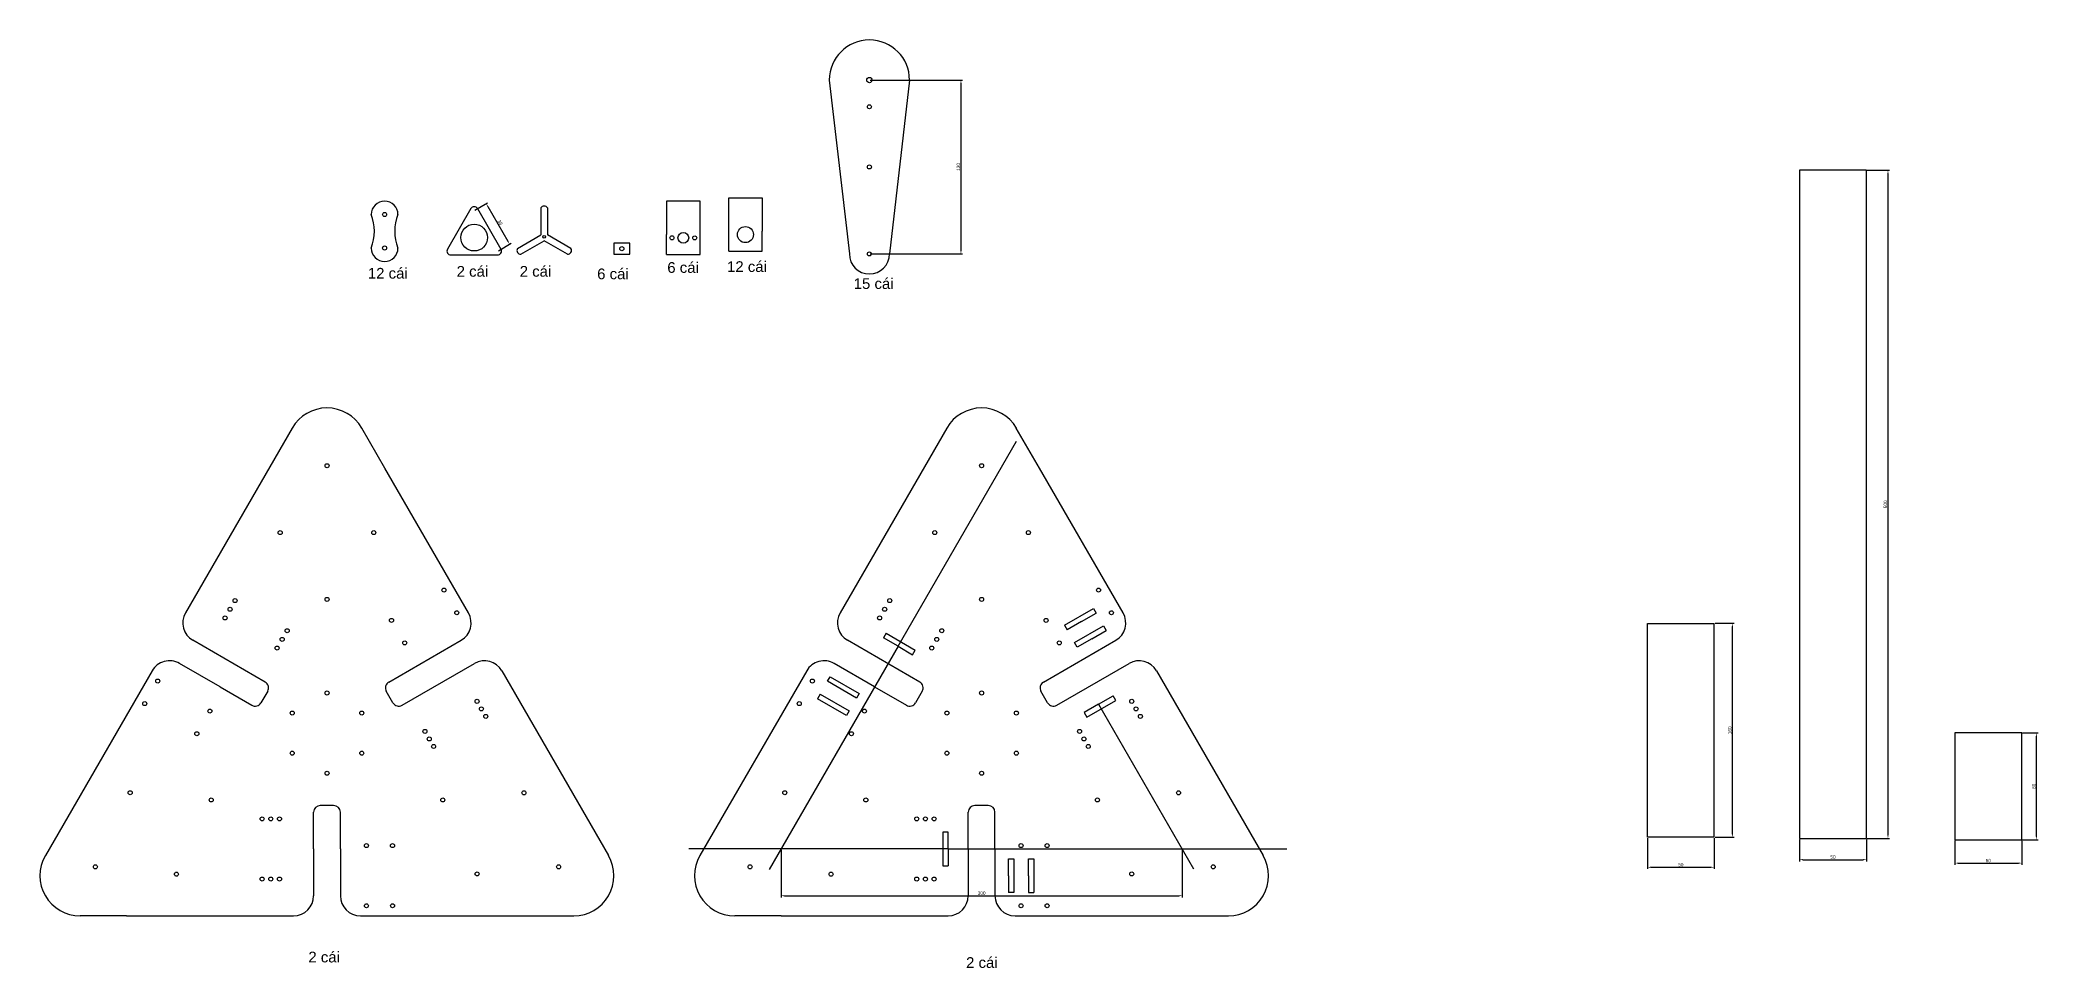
# Model space of a CAD drawing. Header units: millimetres. Extents: x 283 to 1777, y 904 to 1598.
import ezdxf

# ---------------------------------------------------------------- set-up
doc = ezdxf.new("R2010")
doc.units = ezdxf.units.MM
doc.styles.get("Standard").update_dxf_attribs({"font": 'arial.ttf'})
doc.dimstyles.new('ISO-25', dxfattribs={"dimtxt": 2.5, "dimasz": 2.5, "dimexe": 1.25, "dimexo": 0.625, "dimtad": 1, "dimtxsty": 'Standard', "dimcen": 2.5, "dimadec": 0, "dimazin": 0, "dimtfac": 1, "dimtmove": 0, "dimatfit": 3, "dimfxl": 1, "dimarcsym": 0})

# ---------------------------------------------------------------- blocks, each defined once
blk = doc.blocks.new('*U1')
blk.add_circle((0, 0), 1.5)
blk = doc.blocks.new('*U2')
at = {"color": 0, "linetype": 'ByBlock', "lineweight": -2, "transparency": 16777216}
blk.add_blockref('*U1', (987, 1109.5), dxfattribs=at)
for p, rotation in [((961, 1094.5), 59.99999999999999), ((1013, 1094.5), 299.9999999999999), ((961, 1064.5), 120), ((1013, 1064.5), 240), ((987, 1049.5), 180)]:
    blk.add_blockref('*U1', p, dxfattribs=dict(at, rotation=rotation))
blk = doc.blocks.new('*U3')
blk.add_circle((0, 0), 1.5)
blk = doc.blocks.new('*U4')
at = {"color": 0, "linetype": 'ByBlock', "lineweight": -2, "transparency": 16777216}
blk.add_blockref('*U3', (987, 1279.5), dxfattribs=at)
for p, rotation in [((813.8, 979.5), 120), ((1160.2, 979.5), 239.9999999999999)]:
    blk.add_blockref('*U3', p, dxfattribs=dict(at, rotation=rotation))
blk = doc.blocks.new('*U5')
blk.add_circle((0, 0), 1.5)
blk = doc.blocks.new('*U6')
at = {"color": 0, "linetype": 'ByBlock', "lineweight": -2, "transparency": 16777216}
blk.add_blockref('*U5', (987, 1179.5), dxfattribs=at)
for p, rotation in [((900.4, 1029.5), 120), ((1073.6, 1029.5), 240)]:
    blk.add_blockref('*U5', p, dxfattribs=dict(at, rotation=rotation))
blk = doc.blocks.new('*U7')
blk.add_circle((0, 0), 1.5)
blk = doc.blocks.new('*U8')
at = {"color": 0, "linetype": 'ByBlock', "lineweight": -2, "transparency": 16777216, "rotation": 180}
blk.add_blockref('*U7', (839.8, 1034.9), dxfattribs=at)
at = {"color": 0, "linetype": 'ByBlock', "lineweight": -2, "transparency": 16777216}
blk.add_blockref('*U7', (874.4, 974), dxfattribs=at)
blk = doc.blocks.new('*U9')
blk.add_circle((0, 0), 1.5)
blk = doc.blocks.new('*U10')
at = {"color": 0, "linetype": 'ByBlock', "lineweight": -2, "transparency": 16777216}
blk.add_blockref('*U9', (987, 1109.5), dxfattribs=at)
for p, rotation in [((961, 1094.5), 59.99999999999999), ((1013, 1094.5), 299.9999999999999), ((961, 1064.5), 120), ((1013, 1064.5), 240), ((987, 1049.5), 180)]:
    blk.add_blockref('*U9', p, dxfattribs=dict(at, rotation=rotation))
blk = doc.blocks.new('*U11')
blk.add_circle((0, 0), 1.5)
blk = doc.blocks.new('*U12')
at = {"color": 0, "linetype": 'ByBlock', "lineweight": -2, "transparency": 16777216}
blk.add_blockref('*U11', (987, 1279.5), dxfattribs=at)
for p, rotation in [((813.8, 979.5), 120), ((1160.2, 979.5), 239.9999999999999)]:
    blk.add_blockref('*U11', p, dxfattribs=dict(at, rotation=rotation))
blk = doc.blocks.new('*U13')
blk.add_circle((0, 0), 1.5)
blk = doc.blocks.new('*U14')
at = {"color": 0, "linetype": 'ByBlock', "lineweight": -2, "transparency": 16777216}
blk.add_blockref('*U13', (987, 1179.5), dxfattribs=at)
for p, rotation in [((900.4, 1029.5), 120), ((1073.6, 1029.5), 240)]:
    blk.add_blockref('*U13', p, dxfattribs=dict(at, rotation=rotation))
blk = doc.blocks.new('*U15')
blk.add_circle((0, 0), 1.5)
blk = doc.blocks.new('*U16')
at = {"color": 0, "linetype": 'ByBlock', "lineweight": -2, "transparency": 16777216, "rotation": 180}
blk.add_blockref('*U15', (839.8, 1034.9), dxfattribs=at)
at = {"color": 0, "linetype": 'ByBlock', "lineweight": -2, "transparency": 16777216}
blk.add_blockref('*U15', (874.4, 974), dxfattribs=at)
blk = doc.blocks.new('*D21')
at = {"color": 0, "lineweight": -2, "transparency": 16777216}
for p, q in [((1484.9, 1000.9), (1484.9, 978)), ((1534.9, 1000.9), (1534.9, 978)), ((1487.4, 979.2), (1532.4, 979.2))]:
    blk.add_line(p, q, dxfattribs=at)
at = {"color": 0, "transparency": 16777216}
for points in [[(1487.4, 979.6), (1487.4, 978.8), (1484.9, 979.2)], [(1532.4, 979.6), (1532.4, 978.8), (1534.9, 979.2)]]:
    blk.add_solid(points, dxfattribs=at)
at = {"layer": 'Defpoints', "color": 0, "transparency": 16777216}
for p in [(1484.9, 1001.6), (1534.9, 1001.6), (1534.9, 979.2)]:
    blk.add_point(p, dxfattribs=at)
at = {"color": 0, "transparency": 16777216, "insert": (1509.9, 981.1), "char_height": 2.5, "attachment_point": 5}
blk.add_mtext('50', dxfattribs=at)
blk = doc.blocks.new('*D23')
at = {"color": 0, "lineweight": -2, "transparency": 16777216}
for p, q in [((1535.5, 1161.6), (1549.7, 1161.6)), ((1548.4, 1159.1), (1548.4, 1004.1)), ((1535.5, 1001.6), (1549.7, 1001.6))]:
    blk.add_line(p, q, dxfattribs=at)
at = {"color": 0, "transparency": 16777216}
for points in [[(1548, 1159.1), (1548.9, 1159.1), (1548.4, 1161.6)], [(1548, 1004.1), (1548.9, 1004.1), (1548.4, 1001.6)]]:
    blk.add_solid(points, dxfattribs=at)
at = {"layer": 'Defpoints', "color": 0, "transparency": 16777216}
for p in [(1534.9, 1161.6), (1534.9, 1001.6), (1548.4, 1001.6)]:
    blk.add_point(p, dxfattribs=at)
at = {"color": 0, "transparency": 16777216, "insert": (1546.5, 1081.6), "char_height": 2.5, "attachment_point": 5, "rotation": 90}
blk.add_mtext('160', dxfattribs=at)
blk = doc.blocks.new('*D24')
at = {"color": 0, "lineweight": -2, "transparency": 16777216}
for p, q in [((1598.7, 999.9), (1598.7, 983.6)), ((1648.7, 999.9), (1648.7, 983.6)), ((1601.2, 984.8), (1646.2, 984.8))]:
    blk.add_line(p, q, dxfattribs=at)
at = {"color": 0, "transparency": 16777216}
for points in [[(1601.2, 985.3), (1601.2, 984.4), (1598.7, 984.8)], [(1646.2, 985.3), (1646.2, 984.4), (1648.7, 984.8)]]:
    blk.add_solid(points, dxfattribs=at)
at = {"layer": 'Defpoints', "color": 0, "transparency": 16777216}
for p in [(1598.7, 1000.6), (1648.7, 1000.6), (1648.7, 984.8)]:
    blk.add_point(p, dxfattribs=at)
at = {"color": 0, "transparency": 16777216, "insert": (1623.7, 986.8), "char_height": 2.5, "attachment_point": 5}
blk.add_mtext('50', dxfattribs=at)
blk = doc.blocks.new('*D26')
at = {"color": 0, "lineweight": -2, "transparency": 16777216}
for p, q in [((1649.3, 1500.6), (1666, 1500.6)), ((1664.8, 1498.1), (1664.8, 1003.1)), ((1649.3, 1000.6), (1666, 1000.6))]:
    blk.add_line(p, q, dxfattribs=at)
at = {"color": 0, "transparency": 16777216}
for points in [[(1664.4, 1498.1), (1665.2, 1498.1), (1664.8, 1500.6)], [(1664.4, 1003.1), (1665.2, 1003.1), (1664.8, 1000.6)]]:
    blk.add_solid(points, dxfattribs=at)
at = {"layer": 'Defpoints', "color": 0, "transparency": 16777216}
for p in [(1648.7, 1500.6), (1648.7, 1000.6), (1664.8, 1000.6)]:
    blk.add_point(p, dxfattribs=at)
at = {"color": 0, "transparency": 16777216, "insert": (1662.9, 1250.6), "char_height": 2.5, "attachment_point": 5, "rotation": 90}
blk.add_mtext('500', dxfattribs=at)
blk = doc.blocks.new('*D27')
at = {"color": 0, "lineweight": -2, "transparency": 16777216}
for p, q in [((1714.9, 999.1), (1714.9, 981)), ((1764.9, 999.1), (1764.9, 981)), ((1717.4, 982.3), (1762.4, 982.3))]:
    blk.add_line(p, q, dxfattribs=at)
at = {"color": 0, "transparency": 16777216}
for points in [[(1717.4, 982.7), (1717.4, 981.8), (1714.9, 982.3)], [(1762.4, 982.7), (1762.4, 981.8), (1764.9, 982.3)]]:
    blk.add_solid(points, dxfattribs=at)
at = {"layer": 'Defpoints', "color": 0, "transparency": 16777216}
for p in [(1714.9, 999.7), (1764.9, 999.7), (1764.9, 982.3)]:
    blk.add_point(p, dxfattribs=at)
at = {"color": 0, "transparency": 16777216, "insert": (1739.9, 984.2), "char_height": 2.5, "attachment_point": 5}
blk.add_mtext('50', dxfattribs=at)
blk = doc.blocks.new('*D28')
at = {"color": 0, "lineweight": -2, "transparency": 16777216}
for p, q in [((1765.5, 1079.7), (1777, 1079.7)), ((1775.8, 1002.2), (1775.8, 1077.2)), ((1765.5, 999.7), (1777, 999.7))]:
    blk.add_line(p, q, dxfattribs=at)
at = {"color": 0, "transparency": 16777216}
for points in [[(1775.4, 1077.2), (1776.2, 1077.2), (1775.8, 1079.7)], [(1775.4, 1002.2), (1776.2, 1002.2), (1775.8, 999.7)]]:
    blk.add_solid(points, dxfattribs=at)
at = {"layer": 'Defpoints', "color": 0, "transparency": 16777216}
for p in [(1764.9, 1079.7), (1775.8, 1079.7), (1764.9, 999.7)]:
    blk.add_point(p, dxfattribs=at)
at = {"color": 0, "transparency": 16777216, "insert": (1773.9, 1039.7), "char_height": 2.5, "attachment_point": 5, "rotation": 90}
blk.add_mtext('80', dxfattribs=at)
blk = doc.blocks.new('*D30')
at = {"color": 0, "lineweight": -2, "transparency": 16777216}
for p, q in [((837, 992.2), (837, 956.6)), ((1137, 992.2), (1137, 956.6)), ((839.5, 957.9), (1134.5, 957.9))]:
    blk.add_line(p, q, dxfattribs=at)
at = {"color": 0, "transparency": 16777216}
for points in [[(839.5, 958.3), (839.5, 957.4), (837, 957.9)], [(1134.5, 958.3), (1134.5, 957.4), (1137, 957.9)]]:
    blk.add_solid(points, dxfattribs=at)
at = {"layer": 'Defpoints', "color": 0, "transparency": 16777216}
for p in [(837, 992.9), (1137, 992.9), (1137, 957.9)]:
    blk.add_point(p, dxfattribs=at)
at = {"color": 0, "transparency": 16777216, "insert": (987, 959.8), "char_height": 2.5, "attachment_point": 5}
blk.add_mtext('300', dxfattribs=at)
blk = doc.blocks.new('*D31')
at = {"color": 0, "lineweight": -2, "transparency": 16777216}
for p, q in [((903.7, 1567.9), (972.8, 1567.9)), ((971.5, 1565.4), (971.5, 1440.4)), ((903.7, 1437.9), (972.8, 1437.9))]:
    blk.add_line(p, q, dxfattribs=at)
at = {"color": 0, "transparency": 16777216}
for points in [[(971.1, 1565.4), (972, 1565.4), (971.5, 1567.9)], [(971.1, 1440.4), (972, 1440.4), (971.5, 1437.9)]]:
    blk.add_solid(points, dxfattribs=at)
at = {"layer": 'Defpoints', "color": 0, "transparency": 16777216}
for p in [(903.1, 1567.9), (903.1, 1437.9), (971.5, 1437.9)]:
    blk.add_point(p, dxfattribs=at)
at = {"color": 0, "transparency": 16777216, "insert": (969.6, 1502.9), "char_height": 2.5, "attachment_point": 5, "rotation": 90}
blk.add_mtext('130', dxfattribs=at)
blk = doc.blocks.new('*D32')
at = {"color": 0, "lineweight": -2, "transparency": 16777216}
for p, q in [((608.1, 1470.6), (617.6, 1476.1)), ((617.7, 1473.3), (632.7, 1447.3)), ((625.6, 1440.3), (635.1, 1445.8))]:
    blk.add_line(p, q, dxfattribs=at)
at = {"color": 0, "transparency": 16777216}
for points in [[(618.1, 1473.5), (617.4, 1473.1), (616.5, 1475.5)], [(633.1, 1447.5), (632.4, 1447.1), (634, 1445.1)]]:
    blk.add_solid(points, dxfattribs=at)
at = {"layer": 'Defpoints', "color": 0, "transparency": 16777216}
for p in [(607.5, 1470.3), (625, 1440), (634, 1445.1)]:
    blk.add_point(p, dxfattribs=at)
at = {"color": 0, "transparency": 16777216, "insert": (626.9, 1461.3), "char_height": 2.5, "attachment_point": 5, "rotation": 300}
blk.add_mtext('35', dxfattribs=at)

msp = doc.modelspace()

# ---------------------------------------------------------------- linework, layer by layer
for p, q in [((873.079, 1567.886), (888.079, 1437.886)), ((933.079, 1567.886), (918.079, 1437.886)), ((1648.657, 1500.568), (1598.657, 1500.568)), ((1598.657, 1500.568), (1598.657, 1000.568)), ((1648.657, 1000.568), (1648.657, 1500.568)), ((797.871, 1454.814), (797.871, 1479.814)), ((797.871, 1479.814), (822.871, 1479.814)), ((822.871, 1479.814), (822.871, 1454.814)), ((605.037, 1471.739), (587.537, 1441.428)), ((610.037, 1471.739), (627.537, 1441.428)), ((657.386, 1472.255), (657.386, 1452.048)), ((662.386, 1472.255), (662.386, 1452.048)), ((776.438, 1477.408), (751.438, 1477.408)), ((751.438, 1477.408), (751.438, 1452.408)), ((776.438, 1452.408), (776.438, 1477.408)), ((639.886, 1441.944), (657.386, 1452.048)), ((679.886, 1441.944), (662.386, 1452.048)), ((751.438, 1437.408), (751.438, 1452.408)), ((751.438, 1449.908), (751.438, 1449.908)), ((776.438, 1437.408), (776.438, 1452.408)), ((797.871, 1439.814), (797.871, 1454.814)), ((797.871, 1452.314), (797.871, 1452.314)), ((822.871, 1439.814), (822.871, 1454.814)), ((590.037, 1437.098), (625.037, 1437.098)), ((642.386, 1437.614), (659.886, 1447.718)), ((677.386, 1437.614), (659.886, 1447.718)), ((711.949, 1445.797), (711.949, 1437.797)), ((723.949, 1445.797), (711.949, 1445.797)), ((711.949, 1437.797), (723.949, 1437.797)), ((723.949, 1437.797), (723.949, 1445.797)), ((751.438, 1437.408), (776.438, 1437.408)), ((797.871, 1439.814), (822.871, 1439.814)), ((471.457, 1307.663), (391.636, 1169.41)), ((540.739, 1277.663), (523.418, 1307.663)), ((960.996, 1307.663), (881.175, 1169.41)), ((1030.278, 1277.663), (1012.957, 1307.663)), ((924.477, 1144.41), (1013.076, 1297.868)), ((603.239, 1169.41), (540.739, 1277.663)), ((1092.778, 1169.41), (1030.278, 1277.663)), ((1048.972, 1160.284), (1070.622, 1172.784)), ((1048.972, 1160.284), (1070.622, 1172.784)), ((1061.797, 1163.07), (1072.622, 1169.32)), ((1061.797, 1163.07), (1072.622, 1169.32)), ((1070.622, 1172.784), (1072.622, 1169.32)), ((915.651, 1154.124), (913.651, 1150.66)), ((924.477, 1144.41), (913.651, 1150.66)), ((915.651, 1154.124), (937.302, 1141.624)), ((1048.972, 1160.284), (1050.972, 1156.82)), ((1061.797, 1163.07), (1050.972, 1156.82)), ((1056.472, 1147.294), (1078.122, 1159.794)), ((1069.297, 1150.08), (1080.122, 1156.33)), ((1078.122, 1159.794), (1080.122, 1156.33)), ((1484.897, 1001.573), (1484.897, 1161.573)), ((1484.897, 1161.573), (1534.897, 1161.573)), ((1534.897, 1001.573), (1534.897, 1161.573)), ((451.253, 1117.67), (397.127, 1148.92)), ((543.622, 1117.67), (597.748, 1148.92)), ((924.477, 1144.41), (828.058, 977.408)), ((940.792, 1117.67), (886.666, 1148.92)), ((924.477, 1144.41), (935.302, 1138.16)), ((935.302, 1138.16), (937.302, 1141.624)), ((1033.161, 1117.67), (1087.287, 1148.92)), ((1058.472, 1143.83), (1056.472, 1147.294)), ((1069.297, 1150.08), (1058.472, 1143.83)), ((366.636, 1126.109), (286.816, 987.856)), ((417.438, 1114.099), (387.127, 1131.599)), ((553.622, 1100.349), (607.748, 1131.599)), ((628.239, 1126.109), (708.059, 987.856)), ((856.175, 1126.109), (776.355, 987.856)), ((871.831, 1118.225), (873.831, 1121.689)), ((873.831, 1121.689), (895.481, 1109.189)), ((906.977, 1114.099), (876.666, 1131.599)), ((1043.161, 1100.349), (1097.287, 1131.599)), ((1117.778, 1126.109), (1197.598, 987.856)), ((417.438, 1114.099), (441.243, 1100.337)), ((453.083, 1110.84), (448.075, 1102.165)), ((546.792, 1102.179), (541.792, 1110.84)), ((866.331, 1108.699), (864.331, 1105.234)), ((866.331, 1108.699), (887.981, 1096.199)), ((893.481, 1105.725), (871.831, 1118.225)), ((895.481, 1109.189), (893.481, 1105.725)), ((906.977, 1114.099), (930.782, 1100.337)), ((942.622, 1110.84), (937.614, 1102.165)), ((1036.331, 1102.179), (1031.331, 1110.84)), ((1074.477, 1101.109), (1085.302, 1107.359)), ((1087.302, 1103.895), (1085.302, 1107.359)), ((885.981, 1092.734), (864.331, 1105.234)), ((887.981, 1096.199), (885.981, 1092.734)), ((1074.477, 1101.109), (1063.651, 1094.859)), ((1063.651, 1094.859), (1065.651, 1091.395)), ((1065.651, 1091.395), (1087.302, 1103.895)), ((1074.477, 1101.109), (1145.564, 977.983)), ((1764.855, 1079.681), (1714.855, 1079.681)), ((1714.855, 1079.681), (1714.855, 999.681)), ((1764.855, 999.681), (1764.855, 1079.681)), ((487.438, 992.856), (487.438, 1020.356)), ((502.438, 1025.356), (492.438, 1025.356)), ((507.438, 992.856), (507.438, 1020.356)), ((976.977, 992.856), (976.977, 1020.356)), ((991.977, 1025.356), (981.977, 1025.356)), ((996.977, 992.856), (996.977, 1020.356)), ((961.977, 1005.356), (957.977, 1005.356)), ((957.977, 1005.356), (957.977, 980.356)), ((961.977, 992.856), (961.977, 1005.356)), ((1534.897, 1001.573), (1484.897, 1001.573)), ((487.438, 992.856), (487.438, 957.856)), ((507.438, 992.856), (507.438, 957.856)), ((961.977, 992.856), (768.082, 992.856)), ((961.977, 992.856), (961.977, 980.356)), ((961.977, 992.856), (1032.525, 992.856)), ((976.977, 992.856), (976.977, 957.856)), ((996.977, 992.856), (996.977, 957.856)), ((1032.525, 992.856), (1215.324, 992.856)), ((1598.657, 1000.568), (1648.657, 1000.568)), ((1714.855, 999.681), (1764.855, 999.681)), ((957.977, 980.356), (961.977, 980.356)), ((1006.977, 972.856), (1006.977, 985.356)), ((1006.977, 985.356), (1010.977, 985.356)), ((1006.977, 972.856), (1006.977, 960.356)), ((1010.977, 985.356), (1010.977, 960.356)), ((1021.977, 972.856), (1021.977, 985.356)), ((1021.977, 985.356), (1025.977, 985.356)), ((1021.977, 972.856), (1021.977, 960.356)), ((1025.977, 985.356), (1025.977, 960.356)), ((1010.977, 960.356), (1006.977, 960.356)), ((1021.977, 960.356), (1025.977, 960.356)), ((347.438, 942.856), (312.796, 942.856)), ((347.438, 942.856), (472.438, 942.856)), ((522.438, 942.856), (647.438, 942.856)), ((647.438, 942.856), (682.079, 942.856)), ((836.977, 942.856), (802.336, 942.856)), ((836.977, 942.856), (961.977, 942.856)), ((1011.977, 942.856), (1136.977, 942.856)), ((1136.977, 942.856), (1171.618, 942.856))]:
    msp.add_line(p, q)
for centre, radius in [((903.079, 1567.886), 2), ((903.079, 1547.886), 1.5), ((903.079, 1502.886), 1.5), ((540.522, 1467.368), 1.55), ((607.537, 1450.088), 10), ((659.886, 1450.604), 1), ((755.438, 1449.908), 1.5), ((763.938, 1449.908), 4), ((772.438, 1449.885), 1.5), ((810.371, 1452.314), 6), ((540.522, 1442.268), 1.55), ((717.949, 1441.797), 1.5), ((903.079, 1437.886), 1.5), ((462.431, 1229.454), 1.5), ((532.431, 1229.454), 1.5), ((951.97, 1229.454), 1.5), ((1021.97, 1229.454), 1.5), ((584.898, 1186.452), 1.5), ((1074.437, 1186.452), 1.5), ((421.202, 1165.619), 1.5), ((424.952, 1172.115), 1.5), ((428.702, 1178.61), 1.5), ((594.529, 1169.496), 1.5), ((910.741, 1165.619), 1.5), ((914.491, 1172.115), 1.5), ((918.241, 1178.61), 1.5), ((1084.068, 1169.496), 1.5), ((463.923, 1149.615), 1.5), ((467.673, 1156.11), 1.5), ((545.689, 1163.814), 1.5), ((953.462, 1149.615), 1.5), ((957.212, 1156.11), 1.5), ((1035.228, 1163.814), 1.5), ((460.173, 1143.119), 1.5), ((555.558, 1146.996), 1.5), ((949.712, 1143.119), 1.5), ((1045.097, 1146.996), 1.5), ((370.881, 1118.462), 1.5), ((860.421, 1118.462), 1.5), ((361.131, 1101.574), 1.5), ((409.853, 1095.962), 1.5), ((609.673, 1103.265), 1.5), ((612.923, 1097.636), 1.5), ((616.173, 1092.007), 1.5), ((850.671, 1101.574), 1.5), ((899.392, 1095.962), 1.5), ((1099.212, 1103.265), 1.5), ((1102.462, 1097.636), 1.5), ((1105.712, 1092.007), 1.5), ((400.103, 1079.074), 1.5), ((570.702, 1080.766), 1.5), ((573.952, 1075.136), 1.5), ((889.642, 1079.074), 1.5), ((1060.241, 1080.766), 1.5), ((1063.491, 1075.136), 1.5), ((577.202, 1069.507), 1.5), ((1066.741, 1069.507), 1.5), ((644.727, 1034.827), 1.5), ((1134.266, 1034.827), 1.5), ((448.938, 1015.356), 1.5), ((455.438, 1015.356), 1.5), ((461.938, 1015.356), 1.5), ((938.477, 1015.356), 1.5), ((944.977, 1015.356), 1.5), ((951.477, 1015.356), 1.5), ((526.938, 995.356), 1.5), ((546.438, 995.356), 1.5), ((1016.477, 995.356), 1.5), ((1035.977, 995.356), 1.5), ((448.938, 970.356), 1.5), ((455.438, 970.356), 1.5), ((461.938, 970.356), 1.5), ((609.728, 974.205), 1.5), ((938.477, 970.356), 1.5), ((944.977, 970.356), 1.5), ((951.477, 970.356), 1.5), ((1099.267, 974.205), 1.5), ((526.952, 950.356), 1.5), ((546.452, 950.383), 1.5), ((1016.491, 950.356), 1.5), ((1035.991, 950.383), 1.5)]:
    msp.add_circle(centre, radius)
for centre, radius, start, end in [((903.079, 1567.886), 30, 0, 180), ((540.522, 1467.368), 10, 0, 180), ((499.022, 1454.818), 33.908, 338.277348, 21.722652), ((582.023, 1454.818), 33.908, 158.277348, 201.722652), ((607.537, 1470.295), 2.887, 30, 150), ((659.886, 1470.812), 2.887, 30, 150), ((540.522, 1442.268), 10, 180, 0), ((590.037, 1439.984), 2.887, 150, 270), ((625.037, 1439.984), 2.887, 270, 30), ((642.386, 1440.501), 2.887, 150, 270), ((677.386, 1440.501), 2.887, 270, 30), ((903.079, 1437.886), 15, 180, 0), ((497.438, 1292.663), 30, 30, 150), ((986.977, 1292.663), 30, 30, 150), ((404.627, 1161.91), 15, 150, 240), ((404.627, 1161.91), 15, 150, 240), ((404.627, 1161.91), 15, 150, 240), ((590.248, 1161.91), 15, 300, 30), ((894.166, 1161.91), 15, 150, 240), ((894.166, 1161.91), 15, 150, 240), ((894.166, 1161.91), 15, 150, 240), ((1079.787, 1161.91), 15, 300, 30), ((379.627, 1118.609), 15, 60, 150), ((615.248, 1118.609), 15, 30, 120), ((869.166, 1118.609), 15, 60, 150), ((1104.787, 1118.609), 15, 30, 120), ((448.753, 1113.34), 5, 330, 60), ((546.122, 1113.34), 5, 120, 210), ((938.292, 1113.34), 5, 330, 60), ((1035.661, 1113.34), 5, 120, 210), ((443.745, 1104.665), 5, 239.966101, 330), ((551.122, 1104.679), 5, 210, 300), ((933.284, 1104.665), 5, 239.966101, 330), ((1040.661, 1104.679), 5, 210, 300), ((492.438, 1020.356), 5, 90, 180), ((502.438, 1020.356), 5, 0, 90), ((981.977, 1020.356), 5, 90, 180), ((991.977, 1020.356), 5, 0, 90), ((312.796, 972.856), 30, 150, 270), ((682.079, 972.856), 30, 270, 30), ((802.336, 972.856), 30, 150, 270), ((1171.618, 972.856), 30, 270, 30), ((472.438, 957.856), 15, 270, 0), ((522.438, 957.856), 15, 180, 270), ((961.977, 957.856), 15, 270, 0), ((1011.977, 957.856), 15, 180, 270)]:
    msp.add_arc(centre, radius, start, end)

# ---------------------------------------------------------------- block references
for name, p in [('*U12', (-489.539, 0)), ('*U4', (0, 0)), ('*U14', (-489.539, 0)), ('*U6', (0, 0)), ('*U10', (-489.539, 0)), ('*U2', (0, 0)), ('*U16', (-489.539, 0)), ('*U8', (0, 0))]:
    msp.add_blockref(name, p)

# ---------------------------------------------------------------- texts
at = {"char_height": 8, "attachment_point": 1}
for s, insert in [('12 cái', (528.004, 1427.403)), ('2 cái', (594.412, 1428.837)), ('2 cái', (641.571, 1428.837)), ('6 cái', (699.495, 1426.951)), ('6 cái', (751.936, 1431.709)), ('12 cái', (796.612, 1432.396)), ('15 cái', (891.347, 1419.679)), ('2 cái', (483.516, 916.012)), ('2 cái', (975.375, 911.917))]:
    msp.add_mtext_dynamic_manual_height_columns(s, width=36.83214, gutter_width=12.5, heights=[0], dxfattribs=dict(at, insert=insert))

# ---------------------------------------------------------------- dimensions: what is measured, and where the dimension line sits
for base, p1, p2, picture, middle in [((971.543, 1437.886), (903.079, 1567.886), (903.079, 1437.886), '*D31', (969.641, 1502.886)), ((1664.79, 1000.568), (1648.657, 1500.568), (1648.657, 1000.568), '*D26', (1662.888, 1250.568)), ((1548.445, 1001.573), (1534.897, 1161.573), (1534.897, 1001.573), '*D23', (1546.544, 1081.573)), ((1775.77, 1079.681), (1764.855, 999.681), (1764.855, 1079.681), '*D28', (1773.869, 1039.681))]:
    dim = msp.add_linear_dim(base=base, p1=p1, p2=p2, angle=90, dimstyle='ISO-25')
    dim.commit()
    dim.dimension.update_dxf_attribs({"geometry": picture, "text_midpoint": middle})
dim = msp.add_aligned_dim(p1=(607.537, 1470.295), p2=(625.037, 1439.984), distance=10.324, dimstyle='ISO-25')
dim.commit()
dim.dimension.update_dxf_attribs({"geometry": '*D32', "text_midpoint": (626.875, 1461.253)})
for base, p1, p2, picture, middle in [((1534.897, 979.205), (1484.897, 1001.573), (1534.897, 1001.573), '*D21', (1509.897, 981.106)), ((1136.977, 957.856), (836.977, 992.856), (1136.977, 992.856), '*D30', (986.977, 959.758)), ((1648.657, 984.849), (1598.657, 1000.568), (1648.657, 1000.568), '*D24', (1623.657, 986.75)), ((1764.855, 982.255), (1714.855, 999.681), (1764.855, 999.681), '*D27', (1739.855, 984.157))]:
    dim = msp.add_linear_dim(base=base, p1=p1, p2=p2, dimstyle='ISO-25')
    dim.commit()
    dim.dimension.update_dxf_attribs({"geometry": picture, "text_midpoint": middle})

doc.saveas('drawing.dxf')
